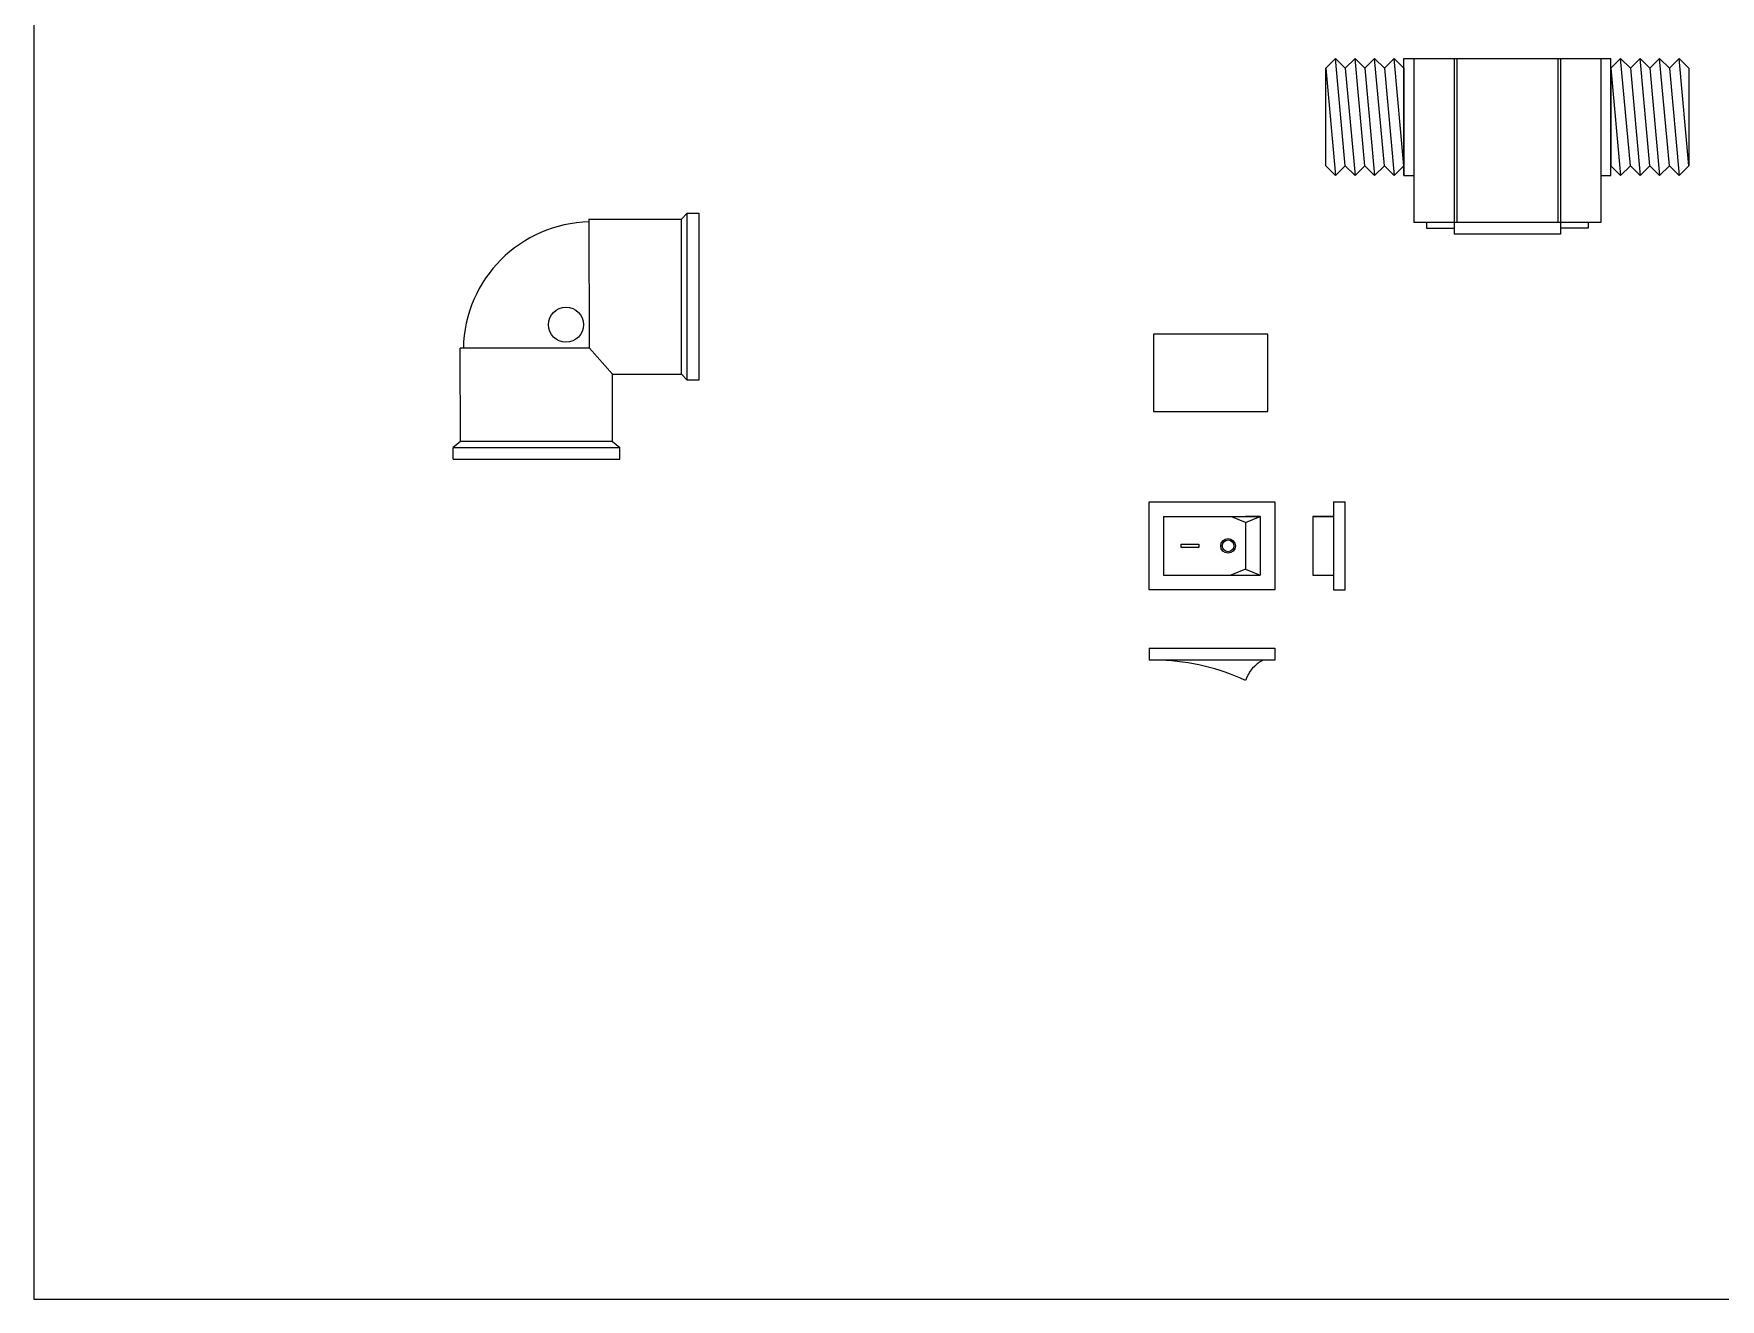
# Model space of a CAD drawing. Header units: millimetres. Extents: x 964 to 2741, y 814 to 2223.
# Drawn here: x 975 to 1263, y 1800.8 to 2016.9 of the extents above; entities that cross this region are included whole.
import ezdxf

# ---------------------------------------------------------------- set-up
doc = ezdxf.new("R2010")
doc.units = ezdxf.units.MM

# ---------------------------------------------------------------- blocks, each defined once
blk = doc.blocks.new('JOELHO 90')
for p, q in [((1069.87, 1963.2), (1069.85, 1985.28)), ((1069.85, 1985.23), (1085.58, 1985.25)), ((1085.58, 1985.25), (1086.58, 1986.25)), ((1085.58, 1958.75), (1085.58, 1985.25)), ((1086.58, 1957.75), (1086.58, 1986.25)), ((1086.58, 1986.25), (1088.58, 1986.25)), ((1088.58, 1986.25), (1088.58, 1957.75)), ((1047.83, 1947.25), (1047.78, 1963.2)), ((1069.87, 1963.2), (1047.78, 1963.2)), ((1073.83, 1958.75), (1069.87, 1963.2)), ((1073.83, 1947.25), (1073.83, 1958.75)), ((1073.83, 1958.75), (1085.58, 1958.75)), ((1085.58, 1958.75), (1086.58, 1957.75)), ((1088.58, 1957.75), (1086.58, 1957.75)), ((1047.83, 1947.25), (1046.58, 1946.25)), ((1073.83, 1947.25), (1047.83, 1947.25)), ((1073.83, 1947.25), (1075.08, 1946.25)), ((1046.58, 1944.25), (1046.58, 1946.25)), ((1046.58, 1946.25), (1075.08, 1946.25)), ((1046.58, 1944.25), (1075.08, 1944.25)), ((1075.08, 1944.25), (1075.08, 1946.25))]:
    blk.add_line(p, q)
blk.add_circle((1065.87, 1967.2), 3)
blk.add_arc((1070.34, 1962.77), 22, 91.2697, 178.898)
blk = doc.blocks.new('BOTÃO DEITADO')
for p, q in [((1165.42, 1911.95), (1165.42, 1909.95)), ((1165.42, 1911.95), (1186.92, 1911.95)), ((1186.92, 1909.95), (1165.42, 1909.95)), ((1186.92, 1911.95), (1186.92, 1909.95))]:
    blk.add_line(p, q)
for centre, radius, start, end in [((1165.89, 1871.84), 38.13, 65.1512, 87.708), ((1187.6, 1904.61), 5.98, 116.7147, 162.0827)]:
    blk.add_arc(centre, radius, start, end)

msp = doc.modelspace()

# ---------------------------------------------------------------- linework, layer by layer
for p, q in [((974.987, 2223.094), (974.987, 1800.79)), ((1195.604, 1994.341), (1195.604, 2011.008)), ((1208.937, 1992.675), (1208.937, 2012.669)), ((1208.937, 2012.669), (1244.271, 2012.669)), ((1208.937, 2011.008), (1208.937, 1992.675)), ((1210.654, 2012.669), (1210.654, 1992.675)), ((1217.504, 2012.669), (1217.504, 1984.675)), ((1217.96, 2012.669), (1217.96, 1984.675)), ((1235.248, 2012.669), (1235.248, 1984.675)), ((1235.704, 2012.669), (1235.704, 1984.675)), ((1242.554, 2012.669), (1242.554, 1992.675)), ((1244.271, 1992.675), (1244.271, 2012.669)), ((1244.271, 2011.008), (1244.271, 1994.341)), ((1257.604, 2011.008), (1257.604, 1994.341)), ((1208.937, 1992.675), (1210.654, 1992.675)), ((1210.654, 1992.675), (1210.654, 1984.675)), ((1242.554, 1992.675), (1244.271, 1992.675)), ((1242.554, 1992.675), (1242.554, 1984.675)), ((1242.554, 1984.675), (1210.654, 1984.675)), ((1212.811, 1984.675), (1212.811, 1983.675)), ((1217.504, 1984.675), (1217.504, 1982.675)), ((1235.704, 1984.675), (1235.704, 1982.675)), ((1240.397, 1984.675), (1240.397, 1983.675)), ((1212.811, 1983.675), (1217.504, 1983.675)), ((1235.704, 1982.675), (1217.504, 1982.675)), ((1240.397, 1983.675), (1235.704, 1983.675)), ((1185.698, 1965.585), (1166.198, 1965.585)), ((1166.198, 1965.585), (1166.198, 1952.385)), ((1185.698, 1952.385), (1185.698, 1965.585)), ((1166.198, 1952.385), (1185.698, 1952.385)), ((1165.418, 1936.946), (1186.918, 1936.946)), ((1165.418, 1921.946), (1165.418, 1936.946)), ((1186.918, 1936.946), (1186.918, 1921.946)), ((1196.918, 1936.946), (1198.918, 1936.946)), ((1196.918, 1936.946), (1196.918, 1921.946)), ((1198.918, 1921.946), (1198.918, 1936.946)), ((1167.918, 1934.446), (1184.418, 1934.446)), ((1167.918, 1934.446), (1167.918, 1924.446)), ((1181.918, 1933.446), (1179.418, 1934.446)), ((1184.418, 1934.446), (1181.918, 1934.446)), ((1181.918, 1933.446), (1184.418, 1934.446)), ((1181.918, 1933.446), (1181.918, 1925.446)), ((1184.418, 1934.446), (1184.418, 1924.446)), ((1193.418, 1934.446), (1196.918, 1934.446)), ((1196.918, 1934.446), (1193.418, 1934.446)), ((1193.418, 1934.446), (1193.418, 1924.446)), ((1170.918, 1929.146), (1170.918, 1929.746)), ((1170.918, 1929.746), (1173.918, 1929.746)), ((1173.918, 1929.746), (1173.918, 1929.146)), ((1173.918, 1929.146), (1170.918, 1929.146)), ((1167.918, 1924.446), (1184.418, 1924.446)), ((1181.918, 1925.446), (1179.418, 1924.446)), ((1181.918, 1925.446), (1184.418, 1924.446)), ((1193.418, 1924.446), (1196.918, 1924.446)), ((1186.918, 1921.946), (1165.418, 1921.946)), ((1196.918, 1921.946), (1198.918, 1921.946)), ((974.987, 1800.79), (1510.622, 1800.79))]:
    msp.add_line(p, q)
for points in [[(1198.937, 2011.008), (1197.271, 2012.675), (1195.604, 2011.008)], [(1195.604, 2011.008), (1197.271, 1992.675)], [(1198.937, 1994.341), (1197.271, 2012.675)], [(1202.271, 2011.008), (1200.604, 2012.675), (1198.937, 2011.008)], [(1198.937, 2011.008), (1200.604, 1992.675)], [(1202.271, 1994.341), (1200.604, 2012.675)], [(1205.604, 2011.008), (1203.937, 2012.675), (1202.271, 2011.008)], [(1202.271, 2011.008), (1203.937, 1992.675)], [(1205.604, 1994.341), (1203.937, 2012.675)], [(1208.937, 2011.008), (1207.271, 2012.675), (1205.604, 2011.008)], [(1205.604, 2011.008), (1207.271, 1992.675)], [(1208.937, 1994.341), (1207.271, 2012.675)], [(1247.604, 2011.008), (1245.937, 2012.675), (1244.271, 2011.008)], [(1244.271, 2011.008), (1245.937, 1992.675)], [(1247.604, 1994.341), (1245.937, 2012.675)], [(1250.937, 2011.008), (1249.271, 2012.675), (1247.604, 2011.008)], [(1247.604, 2011.008), (1249.271, 1992.675)], [(1250.937, 1994.341), (1249.271, 2012.675)], [(1254.271, 2011.008), (1252.604, 2012.675), (1250.937, 2011.008)], [(1250.937, 2011.008), (1252.604, 1992.675)], [(1254.271, 1994.341), (1252.604, 2012.675)], [(1257.604, 2011.008), (1255.937, 2012.675), (1254.271, 2011.008)], [(1254.271, 2011.008), (1255.937, 1992.675)], [(1257.604, 1994.341), (1255.937, 2012.675)], [(1195.604, 1994.341), (1197.271, 1992.675), (1198.937, 1994.341)], [(1198.937, 1994.341), (1200.604, 1992.675), (1202.271, 1994.341)], [(1202.271, 1994.341), (1203.937, 1992.675), (1205.604, 1994.341)], [(1205.604, 1994.341), (1207.271, 1992.675), (1208.937, 1994.341)], [(1244.271, 1994.341), (1245.937, 1992.675), (1247.604, 1994.341)], [(1247.604, 1994.341), (1249.271, 1992.675), (1250.937, 1994.341)], [(1250.937, 1994.341), (1252.604, 1992.675), (1254.271, 1994.341)], [(1254.271, 1994.341), (1255.937, 1992.675), (1257.604, 1994.341)]]:
    msp.add_lwpolyline(points)
for radius in [1.25, 1]:
    msp.add_circle((1178.918, 1929.446), radius)

# ---------------------------------------------------------------- block references
for name in ['JOELHO 90', 'BOTÃO DEITADO']:
    msp.add_blockref(name, (0, 0))

doc.saveas('drawing.dxf')
